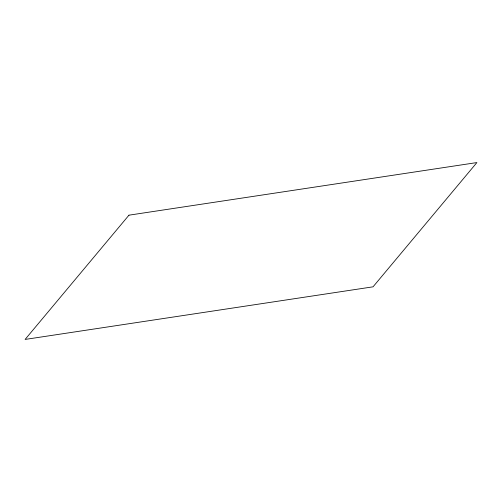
<?xml version="1.0" encoding="UTF-8"?>
<svg xmlns="http://www.w3.org/2000/svg" width="502" height="502" viewBox="0 0 502 502"><rect width="100%" height="100%" fill="white"/><g stroke="black" fill="none" stroke-linecap="round" stroke-linejoin="round"><path stroke-width="0.75" d="M128.964 215.176L25.1 339.434L373.036 286.824L476.9 162.566L128.964 215.176"/></g></svg>
